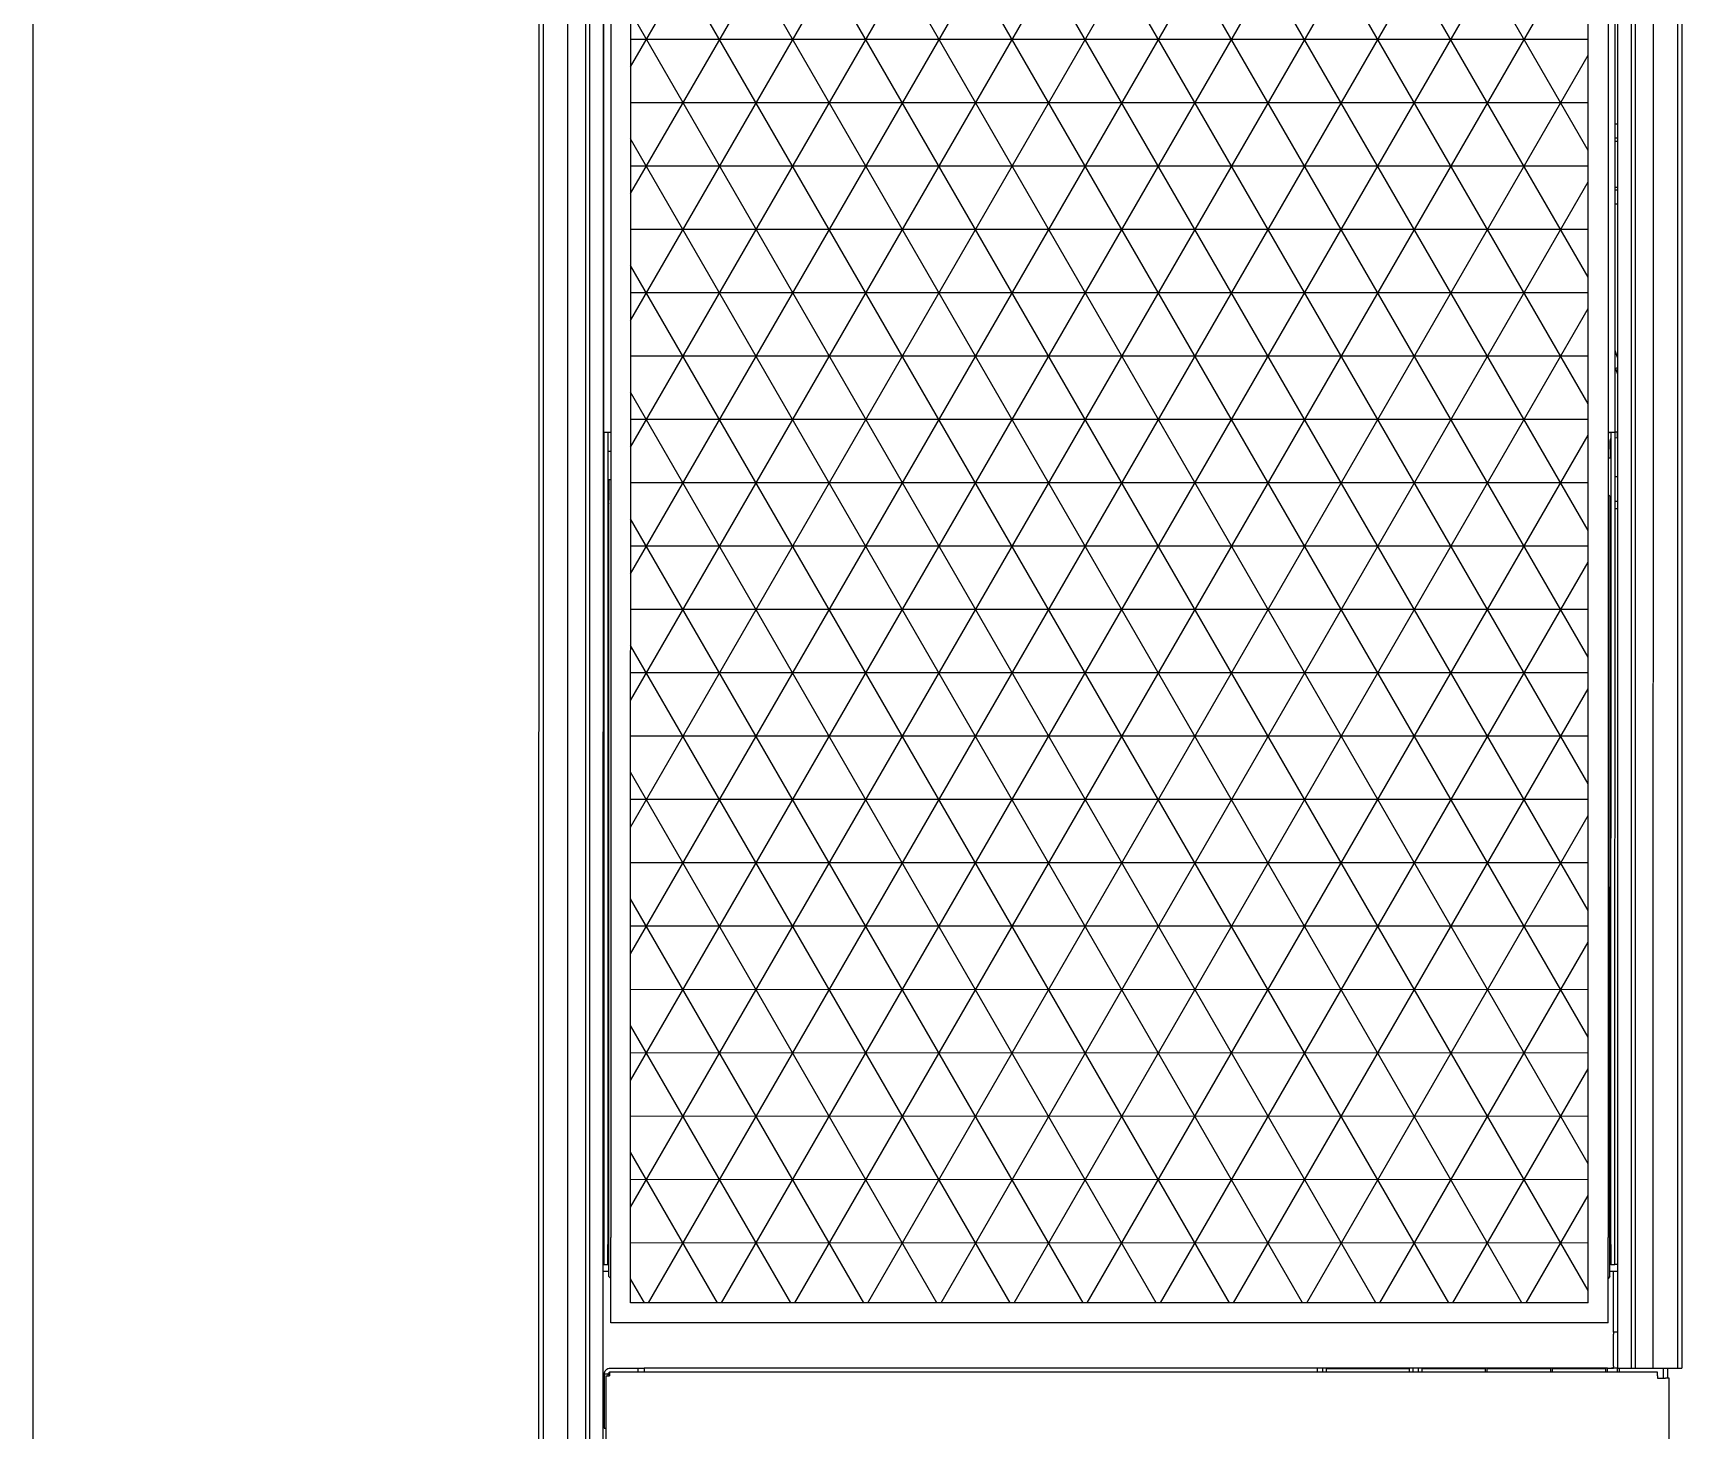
# Model space of a CAD drawing. Header units: millimetres. Extents: x 2698011 to 2856548, y 1019778 to 1210064.
# Drawn here: x 2786263 to 2787090, y 1122747 to 1123447 of the extents above; entities that cross this region are included whole.
import ezdxf

# ---------------------------------------------------------------- set-up
doc = ezdxf.new("R2010")
doc.units = ezdxf.units.MM
doc.linetypes.add('DASHED', pattern=[19.05, 12.7, -6.35])
doc.linetypes.add('HIDDEN', pattern=[0.375, 0.25, -0.125])
for name, color, linetype in [('Bloques borde', 9, 'Continuous'), ('PROYECCIONES', 9, 'DASHED'), ('Y_ CAJAS', 9, 'Continuous')]:
    doc.layers.add(name, color=color, linetype=linetype)

# ---------------------------------------------------------------- blocks, each defined once
blk = doc.blocks.new('CO ALURA_  2500 tras 1120 CE ESQ - Inc')
h = blk.add_hatch()
h.set_pattern_fill('NET3', color=256, scale=0.01)
h.set_pattern_definition([(0, (-248.992887, 105.614643), (0, 0.03175), []), (60, (-248.992887, 105.614643), (-0.0274963066, 0.015875), []), (120, (-248.992887, 105.614643), (-0.0274963066, -0.015875), [])])
h.paths.add_polyline_path([(0.48619, 1.15222), (0.00619, 1.15222), (0.00619, 0.0846), (0.48619, 0.0846)])
at = {"layer": 'Bloques borde', "linetype": 'Continuous'}
for p, q in [((-0.03976, 1.685), (-0.03976, 0)), ((-0.03976, 1.685), (-0.03976, 0)), ((-0.03751, 1.685), (-0.03751, 0)), ((-0.03751, 1.685), (-0.03751, 0)), ((-0.02526, 1.685), (-0.02526, 0)), ((-0.02526, 1.685), (-0.02526, 0)), ((-0.01631, 1.685), (-0.01631, 0)), ((-0.01631, 1.685), (-0.01631, 0)), ((-0.01426, 1.685), (-0.01426, 0)), ((-0.01426, 1.685), (-0.01426, 0)), ((-0.00751, 1.685), (-0.00751, 0)), ((-0.00751, 1.685), (-0.00751, 0)), ((-0.00621, 1.1888), (-0.00621, 1.6832)), ((-0.00621, 1.1888), (-0.00621, 1.6832)), ((0.52679, 1.682), (0.52679, 1.19)), ((0.52679, 1.682), (0.52679, 1.19)), ((-0.00701, 1.215), (-0.00621, 1.215)), ((-0.00701, 1.213), (-0.00701, 1.215)), ((-0.00701, 1.215), (-0.00621, 1.215)), ((-0.00701, 1.213), (-0.00701, 1.215)), ((-0.00701, 1.19), (-0.00701, 1.213)), ((-0.00701, 1.19), (-0.00701, 1.213)), ((-0.00701, 1.188), (-0.00701, 1.19)), ((-0.00701, 1.188), (-0.00701, 1.19)), ((-0.00501, 1.188), (-0.00701, 1.188)), ((-0.00501, 1.188), (-0.00701, 1.188)), ((-0.00621, 1.1888), (-0.00441, 1.1888)), ((-0.00621, 1.1888), (-0.00441, 1.1888)), ((-0.00501, 1.1888), (-0.00501, 1.188)), ((-0.00501, 1.1888), (-0.00501, 1.188)), ((-0.00501, 1.188), (-0.00441, 1.188)), ((-0.00501, 1.188), (-0.00441, 1.188)), ((-0.00441, 1.187), (-0.00441, 1.1888)), ((-0.00441, 1.187), (-0.00441, 1.1888)), ((0.00179, 1.187), (-0.00441, 1.187)), ((0.00179, 1.187), (-0.00441, 1.187)), ((-0.00401, 1.185), (0.00999, 1.185)), ((-0.00401, 1.185), (0.00999, 1.185)), ((0.52099, 1.187), (0.00179, 1.187)), ((0.52099, 1.187), (0.00179, 1.187)), ((0.00999, 1.187), (0.00999, 1.185)), ((0.00999, 1.187), (0.00999, 1.185)), ((0.00999, 1.185), (0.01299, 1.185)), ((0.00999, 1.185), (0.01299, 1.185)), ((0.01299, 1.185), (0.01299, 1.187)), ((0.01299, 1.185), (0.01299, 1.187)), ((0.35049, 1.185), (0.01299, 1.185)), ((0.35049, 1.185), (0.01299, 1.185)), ((0.35049, 1.187), (0.35049, 1.185)), ((0.35049, 1.187), (0.35049, 1.185)), ((0.35299, 1.185), (0.35049, 1.185)), ((0.35299, 1.185), (0.35049, 1.185)), ((0.35299, 1.185), (0.35299, 1.187)), ((0.35299, 1.185), (0.35299, 1.187)), ((0.39849, 1.185), (0.35299, 1.185)), ((0.39849, 1.185), (0.35299, 1.185)), ((0.35499, 1.18705), (0.35499, 1.18515)), ((0.35499, 1.18705), (0.35499, 1.18515)), ((0.35499, 1.18515), (0.39649, 1.18515)), ((0.35499, 1.18515), (0.39649, 1.18515)), ((0.39649, 1.18515), (0.39649, 1.18705)), ((0.39649, 1.18515), (0.39649, 1.18705)), ((0.39849, 1.187), (0.39849, 1.185)), ((0.39849, 1.187), (0.39849, 1.185)), ((0.40099, 1.185), (0.39849, 1.185)), ((0.40099, 1.185), (0.39849, 1.185)), ((0.40099, 1.185), (0.40099, 1.187)), ((0.40099, 1.185), (0.40099, 1.187)), ((0.49599, 1.185), (0.40099, 1.185)), ((0.49599, 1.185), (0.40099, 1.185)), ((0.40299, 1.18705), (0.40299, 1.18515)), ((0.40299, 1.18705), (0.40299, 1.18515)), ((0.40299, 1.18515), (0.43466, 1.18515)), ((0.40299, 1.18515), (0.43466, 1.18515)), ((0.43466, 1.18515), (0.43466, 1.18705)), ((0.43466, 1.18515), (0.43466, 1.18705)), ((0.43566, 1.18705), (0.43566, 1.18515)), ((0.43566, 1.18705), (0.43566, 1.18515)), ((0.43566, 1.18515), (0.46733, 1.18515)), ((0.43566, 1.18515), (0.46733, 1.18515)), ((0.46733, 1.18515), (0.46733, 1.18705)), ((0.46733, 1.18515), (0.46733, 1.18705)), ((0.46833, 1.18705), (0.46833, 1.18515)), ((0.46833, 1.18705), (0.46833, 1.18515)), ((0.46833, 1.18515), (0.49499, 1.18515)), ((0.46833, 1.18515), (0.49499, 1.18515)), ((0.49499, 1.18515), (0.49499, 1.18705)), ((0.49499, 1.18515), (0.49499, 1.18705)), ((0.49599, 1.187), (0.49599, 1.185)), ((0.49599, 1.187), (0.49599, 1.185)), ((0.49599, 1.185), (0.49899, 1.185)), ((0.49599, 1.185), (0.49899, 1.185)), ((0.50099, 1.185), (0.49899, 1.185)), ((0.50099, 1.185), (0.49899, 1.185)), ((0.49899, 1.184), (0.49899, 1.168)), ((0.49899, 1.184), (0.49899, 1.168)), ((0.50099, 1.187), (0.50099, 1.185)), ((0.50099, 1.187), (0.50099, 1.185)), ((0.50099, 0), (0.50099, 1.185)), ((0.50099, 1.185), (0.50199, 1.185)), ((0.50099, 0), (0.50099, 1.185)), ((0.50099, 1.185), (0.50199, 1.185)), ((0.50199, 1.187), (0.50199, 1.185)), ((0.50199, 1.187), (0.50199, 1.185)), ((0.50199, 1.185), (0.50574, 1.185)), ((0.50199, 1.185), (0.50574, 1.185)), ((0.50574, 1.185), (0.50774, 1.185)), ((0.50574, 1.185), (0.50774, 1.185)), ((0.50774, 1.185), (0.50979, 1.185)), ((0.50774, 0), (0.50774, 1.185)), ((0.50774, 1.185), (0.50979, 1.185)), ((0.50774, 0), (0.50774, 1.185)), ((0.50979, 1.185), (0.51179, 1.185)), ((0.50979, 0), (0.50979, 1.185)), ((0.50979, 1.185), (0.51179, 1.185)), ((0.50979, 0), (0.50979, 1.185)), ((0.51179, 1.185), (0.51874, 1.185)), ((0.51179, 1.185), (0.51874, 1.185)), ((0.51874, 0), (0.51874, 1.185)), ((0.51874, 1.185), (0.52074, 1.185)), ((0.51874, 0), (0.51874, 1.185)), ((0.51874, 1.185), (0.52074, 1.185)), ((0.52074, 1.185), (0.52452, 1.185)), ((0.52074, 1.185), (0.52452, 1.185)), ((0.52099, 1.19), (0.52499, 1.19)), ((0.52099, 1.1888), (0.52099, 1.19)), ((0.52099, 1.19), (0.52499, 1.19)), ((0.52099, 1.1888), (0.52099, 1.19)), ((0.52099, 1.1888), (0.52099, 1.187)), ((0.52099, 1.1888), (0.52099, 1.187)), ((0.52399, 1.19), (0.52399, 1.185)), ((0.52399, 1.19), (0.52399, 1.185)), ((0.52452, 1.185), (0.52609, 1.185)), ((0.52452, 1.185), (0.52609, 1.185)), ((0.52679, 1.19), (0.52499, 1.19)), ((0.52679, 1.19), (0.52499, 1.19)), ((0.52599, 1.185), (0.52599, 1.19)), ((0.52599, 1.185), (0.52599, 1.19)), ((0.52609, 1.185), (0.53099, 1.185)), ((0.52609, 1.185), (0.53099, 1.185)), ((0.53099, 1.185), (0.53324, 1.185)), ((0.53099, 0), (0.53099, 1.185)), ((0.53099, 1.185), (0.53324, 1.185)), ((0.53099, 0), (0.53099, 1.185)), ((0.53325, 1.185), (0.53324, 1.185)), ((0.53325, 1.185), (0.53324, 1.185)), ((0.53325, 0), (0.53325, 1.185)), ((0.53325, 0), (0.53325, 1.185)), ((0.49899, 1.167), (0.49899, 1.168)), ((0.49899, 1.167), (0.49899, 1.168)), ((0.49899, 1.167), (0.49899, 1.13647)), ((0.50099, 1.167), (0.49899, 1.167)), ((0.49899, 1.167), (0.49899, 1.13647)), ((0.50099, 1.167), (0.49899, 1.167)), ((-0.00381, 1.16222), (-0.00381, 1.11947)), ((0.49619, 1.16222), (-0.00381, 1.16222)), ((-0.00381, 1.16222), (-0.00381, 1.11947)), ((0.49619, 1.16222), (-0.00381, 1.16222)), ((0.49619, 1.16222), (0.49619, 1.11947)), ((0.49619, 1.16222), (0.49619, 1.11947)), ((0.00619, 1.15222), (0.00619, 0.0846)), ((0.48619, 1.15222), (0.00619, 1.15222)), ((0.48619, 1.15222), (0.48619, 0.0846)), ((-0.00481, 1.13647), (-0.00751, 1.13647)), ((-0.00481, 1.13647), (-0.00751, 1.13647)), ((-0.00731, 1.13289), (-0.00751, 1.1329)), ((-0.00731, 1.13289), (-0.00751, 1.1329)), ((-0.00731, 1.12297), (-0.00731, 1.13297)), ((-0.00731, 1.13297), (-0.00531, 1.13297)), ((-0.00731, 1.12297), (-0.00731, 1.13297)), ((-0.00731, 1.13297), (-0.00531, 1.13297)), ((-0.00531, 1.13297), (-0.00531, 1.12297)), ((-0.00531, 1.13297), (-0.00531, 1.12297)), ((-0.00481, 1.13284), (-0.00531, 1.13285)), ((-0.00481, 1.13284), (-0.00531, 1.13285)), ((-0.00381, 1.13997), (-0.00481, 1.13897)), ((-0.00381, 1.13997), (-0.00481, 1.13897)), ((-0.00481, 1.13897), (-0.00481, 0.7499)), ((-0.00481, 1.13897), (-0.00481, 0.7499)), ((0.49719, 1.13897), (0.49619, 1.13997)), ((0.49719, 1.13897), (0.49619, 1.13997)), ((0.49719, 1.13897), (0.49719, 0.74797)), ((0.49719, 1.13897), (0.49719, 0.74797)), ((0.5008, 1.13648), (0.49719, 1.13647)), ((0.5008, 1.13648), (0.49719, 1.13647)), ((0.49719, 1.13284), (0.49769, 1.13285)), ((0.49719, 1.13284), (0.49769, 1.13285)), ((0.49769, 1.12297), (0.49769, 1.13297)), ((0.49769, 1.13297), (0.49969, 1.13297)), ((0.49769, 1.12297), (0.49769, 1.13297)), ((0.49769, 1.13297), (0.49969, 1.13297)), ((0.49969, 1.13297), (0.49969, 1.12297)), ((0.49969, 1.13297), (0.49969, 1.12297)), ((0.49969, 1.13289), (0.50099, 1.13292)), ((0.49969, 1.13289), (0.50099, 1.13292)), ((-0.00731, 0.71597), (-0.00731, 1.12297)), ((-0.00731, 0.71597), (-0.00731, 1.12297)), ((-0.00531, 0.71597), (-0.00531, 1.12297)), ((-0.00531, 0.71597), (-0.00531, 1.12297)), ((-0.00381, 0.0846), (-0.00381, 1.11947)), ((-0.00381, 0.0846), (-0.00381, 1.11947)), ((0.49619, 0.0846), (0.49619, 1.11947)), ((0.49619, 0.0846), (0.49619, 1.11947)), ((0.49769, 1.12297), (0.49769, 0.71597)), ((0.49769, 1.12297), (0.49769, 0.71597)), ((0.49969, 1.12297), (0.49969, 0.71597)), ((0.49969, 1.12297), (0.49969, 0.71597)), ((-0.00731, 0.75406), (-0.00751, 0.75405)), ((-0.00731, 0.75406), (-0.00751, 0.75405)), ((-0.00481, 0.7541), (-0.00531, 0.7541)), ((-0.00481, 0.7541), (-0.00531, 0.7541)), ((0.49719, 0.7541), (0.49769, 0.7541)), ((0.49719, 0.7541), (0.49769, 0.7541)), ((0.49969, 0.75406), (0.50099, 0.75403)), ((0.49969, 0.75406), (0.50099, 0.75403)), ((-0.00531, 0.75047), (-0.00481, 0.75047)), ((-0.00531, 0.75047), (-0.00481, 0.75047)), ((-0.00481, 0.73947), (-0.00481, 0.7499)), ((-0.00481, 0.73947), (-0.00481, 0.7499)), ((0.49619, 0.74697), (0.49719, 0.74797)), ((0.49619, 0.74697), (0.49719, 0.74797)), ((0.49719, 0.75047), (0.49769, 0.75047)), ((0.49719, 0.75047), (0.49769, 0.75047)), ((0.49969, 0.75047), (0.50084, 0.75047)), ((0.49969, 0.75047), (0.50084, 0.75047)), ((-0.00731, 0.73947), (-0.00751, 0.73947)), ((-0.00731, 0.73947), (-0.00751, 0.73947)), ((-0.00481, 0.73947), (-0.00381, 0.73947)), ((-0.00481, 0.73947), (-0.00381, 0.73947)), ((0.49969, 0.738), (0.50099, 0.738)), ((0.49969, 0.738), (0.50099, 0.738)), ((0.49619, 0.72863), (0.49739, 0.72861)), ((0.49619, 0.72863), (0.49739, 0.72861)), ((0.49739, 0.72861), (0.49726, 0.72011)), ((0.49739, 0.72861), (0.49726, 0.72011)), ((-0.00431, 0.72547), (-0.00531, 0.72547)), ((-0.00431, 0.72547), (-0.00531, 0.72547)), ((-0.00381, 0.72547), (-0.00431, 0.72547)), ((-0.00381, 0.72547), (-0.00431, 0.72547)), ((0.49769, 0.72547), (0.49734, 0.72547)), ((0.49769, 0.72547), (0.49734, 0.72547)), ((-0.00431, 0.71597), (-0.00731, 0.71597)), ((-0.00731, 0.71597), (-0.00731, 0.08097)), ((-0.00431, 0.71597), (-0.00731, 0.71597)), ((-0.00731, 0.71597), (-0.00731, 0.08097)), ((-0.00381, 0.71597), (-0.00431, 0.71597)), ((-0.00381, 0.71597), (-0.00431, 0.71597)), ((0.49669, 0.71597), (0.49619, 0.71597)), ((0.49669, 0.71597), (0.49619, 0.71597)), ((0.49969, 0.71597), (0.49669, 0.71597)), ((0.49969, 0.71597), (0.49669, 0.71597)), ((0.49969, 0.71858), (0.50074, 0.71856)), ((0.49969, 0.71858), (0.50074, 0.71856)), ((0.49969, 0.71597), (0.49969, 0.08097)), ((0.49969, 0.71597), (0.49969, 0.08097)), ((0.49969, 0.71557), (0.50069, 0.71556)), ((0.49969, 0.71557), (0.50069, 0.71556)), ((0.50069, 0.71556), (0.50074, 0.71856)), ((0.50069, 0.71556), (0.50074, 0.71856)), ((0.50099, 0.71555), (0.50069, 0.71556)), ((0.50099, 0.71555), (0.50069, 0.71556)), ((0.50099, 0.71856), (0.50074, 0.71856)), ((0.50099, 0.71856), (0.50074, 0.71856)), ((0.49989, 0.68389), (0.50099, 0.68677)), ((0.49989, 0.68389), (0.50099, 0.68677)), ((0.49989, 0.68389), (0.49969, 0.68336)), ((0.49989, 0.68389), (0.49969, 0.68336)), ((0.50099, 0.67835), (0.49969, 0.67494)), ((0.50099, 0.67835), (0.49969, 0.67494)), ((0.49989, 0.68389), (0.50099, 0.68347)), ((0.49989, 0.68389), (0.50099, 0.68347)), ((-0.00751, 0.60047), (-0.00731, 0.60047)), ((-0.00751, 0.60047), (-0.00731, 0.60047)), ((0.50099, 0.60147), (0.49969, 0.60147)), ((0.50099, 0.60147), (0.49969, 0.60147)), ((-0.00751, 0.59347), (-0.00731, 0.59347)), ((-0.00751, 0.59347), (-0.00731, 0.59347)), ((-0.00731, 0.59197), (-0.00751, 0.59197)), ((-0.00731, 0.59197), (-0.00751, 0.59197)), ((0.50099, 0.59447), (0.49969, 0.59447)), ((0.50099, 0.59447), (0.49969, 0.59447)), ((0.49969, 0.59297), (0.50099, 0.59297)), ((0.49969, 0.59297), (0.50099, 0.59297)), ((-0.00731, 0.56897), (-0.00751, 0.56897)), ((-0.00731, 0.56897), (-0.00751, 0.56897)), ((-0.00751, 0.56747), (-0.00731, 0.56747)), ((-0.00751, 0.56747), (-0.00731, 0.56747)), ((0.49969, 0.56997), (0.50099, 0.56997)), ((0.49969, 0.56997), (0.50099, 0.56997)), ((0.50099, 0.56847), (0.49969, 0.56847)), ((0.50099, 0.56847), (0.49969, 0.56847)), ((-0.00751, 0.56047), (-0.00731, 0.56047)), ((-0.00751, 0.56047), (-0.00731, 0.56047)), ((0.50099, 0.56147), (0.49969, 0.56147)), ((0.50099, 0.56147), (0.49969, 0.56147))]:
    blk.add_line(p, q, dxfattribs=at)
for centre, radius, start, end in [((-0.00401, 1.188), 0.003, 180, 270), ((-0.00401, 1.188), 0.003, 180, 270), ((-0.00401, 1.188), 0.001, 180, 246.42182), ((-0.00401, 1.188), 0.001, 180, 246.42182), ((0.49799, 1.184), 0.001, 0, 90), ((0.49799, 1.184), 0.001, 0, 90), ((0.49799, 1.184), 0.003, 0, 19.47122), ((0.49799, 1.184), 0.003, 0, 19.47122), ((-0.00581, 0.75147), 0.001, 0, 60), ((-0.00581, 0.75147), 0.001, 0, 60), ((0.49876, 0.72009), 0.0015, 179.12433, 224.54737), ((0.49876, 0.72009), 0.0015, 179.12433, 224.54737), ((0.49876, 0.72009), 0.0045, 235.18767, 246.11963), ((0.49876, 0.72009), 0.0045, 235.18767, 246.11963)]:
    blk.add_arc(centre, radius, start, end, dxfattribs=at)

msp = doc.modelspace()

# ---------------------------------------------------------------- linework, layer by layer
at = {"layer": 'PROYECCIONES', "linetype": 'HIDDEN'}
msp.add_line((2786263.084, 1157710.661), (2786263.084, 1118043.759), dxfattribs=at)

# ---------------------------------------------------------------- block references
at = {"layer": 'Y_ CAJAS', "xscale": -1000, "yscale": 1000, "zscale": 1000, "rotation": 179.9977225467084}
msp.add_blockref('CO ALURA_  2500 tras 1120 CE ESQ - Inc', (2786556.556, 1123963.121, -0.388), dxfattribs=at)

doc.saveas('drawing.dxf')
